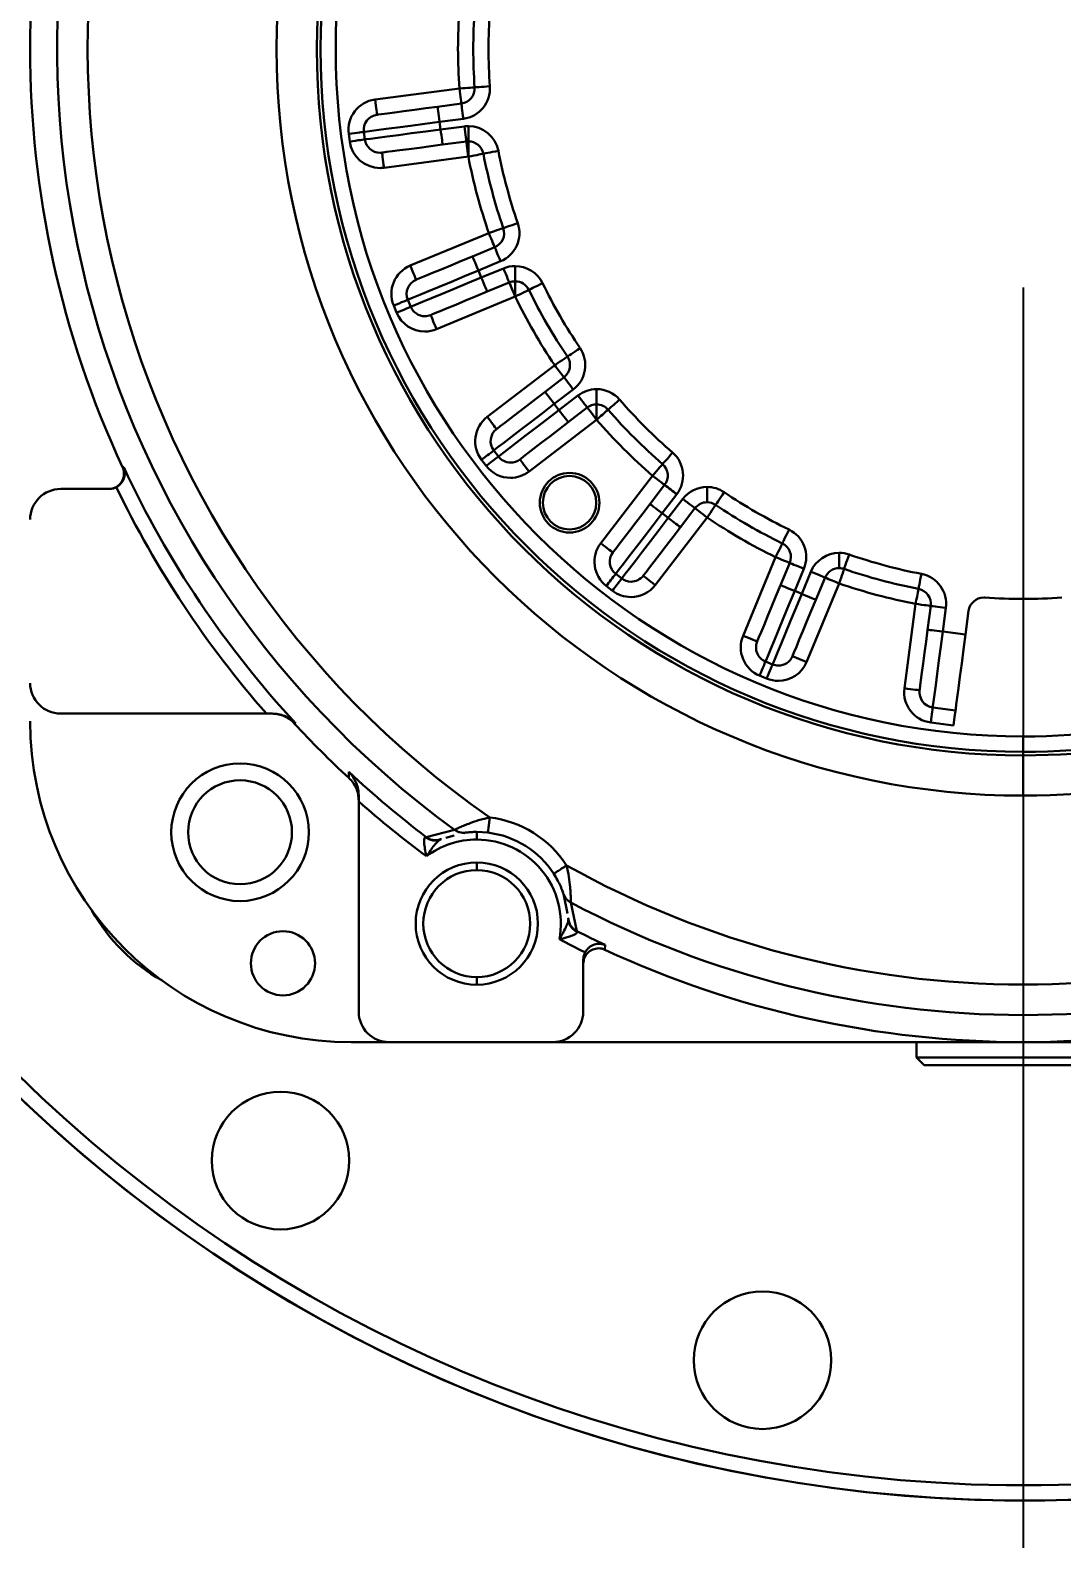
# Model space of a CAD drawing. Header units: millimetres. Extents: x -2601 to 21461, y 11492 to 21077.
# Drawn here: x -145.3 to -77.8, y 15309.2 to 15407.9 of the extents above; entities that cross this region are included whole.
import ezdxf

# ---------------------------------------------------------------- set-up
doc = ezdxf.new("R2010")
doc.units = ezdxf.units.MM
doc.header["$PDSIZE"] = -1
doc.styles.get("Standard").update_dxf_attribs({"font": ''})
doc.styles.get('Standard').set_extended_font_data('HYSWLongFangSong')
doc.dimstyles.new('ISO-25', dxfattribs={"dimscale": 25, "dimtxt": 3.5, "dimasz": 1.6, "dimexe": 1.25, "dimexo": 0.625, "dimtad": 1, "dimdec": 0, "dimzin": 9, "dimdsep": 46, "dimtxsty": 'Standard', "dimcen": 2.5, "dimadec": 0, "dimazin": 2, "dimtfac": 1, "dimtdec": 0, "dimtofl": 0, "dimtmove": 0, "dimatfit": 3, "dimfxl": 1, "dimarcsym": 0})

# ---------------------------------------------------------------- blocks, each defined once
blk = doc.blocks.new('*D48')
at = {"color": 0, "lineweight": -2}
for p, q in [((-64.671, 16186.701), (639.107, 16186.701)), ((607.857, 16146.701), (607.857, 15446.701)), ((-64.671, 15406.701), (639.107, 15406.701))]:
    blk.add_line(p, q, dxfattribs=at)
at = {"color": 0}
for points in [[(601.19, 16146.701), (614.524, 16146.701), (607.857, 16186.701)], [(601.19, 15446.701), (614.524, 15446.701), (607.857, 15406.701)]]:
    blk.add_solid(points, dxfattribs=at)
at = {"layer": 'Defpoints', "color": 0}
for p in [(-80.296, 16186.701), (-80.296, 15406.701), (607.857, 15406.701)]:
    blk.add_point(p, dxfattribs=at)
at = {"color": 0, "insert": (548.482, 15796.701), "char_height": 87.5, "attachment_point": 5, "rotation": 90}
blk.add_mtext('780', dxfattribs=at)
blk = doc.blocks.new('*D49')
at = {"color": 0, "lineweight": -2}
for p, q in [((-64.671, 15406.701), (644.564, 15406.701)), ((613.314, 15366.701), (613.314, 14849.701)), ((151.829, 14809.701), (644.564, 14809.701))]:
    blk.add_line(p, q, dxfattribs=at)
at = {"color": 0}
for points in [[(606.648, 15366.701), (619.981, 15366.701), (613.314, 15406.701)], [(606.648, 14849.701), (619.981, 14849.701), (613.314, 14809.701)]]:
    blk.add_solid(points, dxfattribs=at)
at = {"layer": 'Defpoints', "color": 0}
for p in [(-80.296, 15406.701), (136.204, 14809.701), (613.314, 14809.701)]:
    blk.add_point(p, dxfattribs=at)
at = {"color": 0, "insert": (553.939, 15108.201), "char_height": 87.5, "attachment_point": 5, "rotation": 90}
blk.add_mtext('597', dxfattribs=at)
blk = doc.blocks.new('*D50')
at = {"color": 0, "lineweight": -2}
for p, q in [((-80.296, 15391.076), (-80.296, 14221.511)), ((-561.981, 15297.979), (-561.981, 14221.511)), ((-521.981, 14252.761), (-120.296, 14252.761))]:
    blk.add_line(p, q, dxfattribs=at)
at = {"color": 0}
for points in [[(-521.981, 14259.427), (-521.981, 14246.094), (-561.981, 14252.761)], [(-120.296, 14259.427), (-120.296, 14246.094), (-80.296, 14252.761)]]:
    blk.add_solid(points, dxfattribs=at)
at = {"layer": 'Defpoints', "color": 0}
for p in [(-80.296, 15406.701), (-561.981, 15313.604), (-80.296, 14252.761)]:
    blk.add_point(p, dxfattribs=at)
at = {"color": 0, "insert": (-307.939, 14312.136), "char_height": 87.5, "attachment_point": 5}
blk.add_mtext('482', dxfattribs=at)
blk = doc.blocks.new('*D51')
at = {"color": 0, "lineweight": -2}
for p, q in [((-80.296, 15391.076), (-80.296, 14051.393)), ((-734.742, 14339.164), (-734.742, 14051.393)), ((-694.742, 14082.643), (-120.296, 14082.643))]:
    blk.add_line(p, q, dxfattribs=at)
at = {"color": 0}
for points in [[(-694.742, 14089.309), (-694.742, 14075.976), (-734.742, 14082.643)], [(-120.296, 14089.309), (-120.296, 14075.976), (-80.296, 14082.643)]]:
    blk.add_solid(points, dxfattribs=at)
at = {"layer": 'Defpoints', "color": 0}
for p in [(-80.296, 15406.701), (-734.742, 14354.789), (-80.296, 14082.643)]:
    blk.add_point(p, dxfattribs=at)
at = {"color": 0, "insert": (-407.519, 14142.018), "char_height": 87.5, "attachment_point": 5}
blk.add_mtext('654', dxfattribs=at)
blk = doc.blocks.new('*D52')
at = {"color": 0, "lineweight": -2}
for p, q in [((-80.296, 15391.076), (-80.296, 13934.638)), ((-1786.46, 15281.076), (-1786.46, 13934.638)), ((-120.296, 13965.888), (-1746.46, 13965.888))]:
    blk.add_line(p, q, dxfattribs=at)
at = {"color": 0}
for points in [[(-1746.46, 13972.555), (-1746.46, 13959.222), (-1786.46, 13965.888)], [(-120.296, 13972.555), (-120.296, 13959.222), (-80.296, 13965.888)]]:
    blk.add_solid(points, dxfattribs=at)
at = {"layer": 'Defpoints', "color": 0}
for p in [(-80.296, 15406.701), (-1786.46, 15296.701), (-1786.46, 13965.888)]:
    blk.add_point(p, dxfattribs=at)
at = {"color": 0, "insert": (-917.467, 14025.263), "char_height": 87.5, "attachment_point": 5}
blk.add_mtext('1706', dxfattribs=at)
blk = doc.blocks.new('*D44')
at = {"color": 0, "lineweight": -2}
for p, q in [((-80.296, 15391.076), (-80.296, 14373.327)), ((-478.617, 15044.136), (-478.617, 14373.327)), ((-438.617, 14404.577), (-120.296, 14404.577))]:
    blk.add_line(p, q, dxfattribs=at)
at = {"color": 0}
for points in [[(-438.617, 14411.244), (-438.617, 14397.911), (-478.617, 14404.577)], [(-120.296, 14411.244), (-120.296, 14397.911), (-80.296, 14404.577)]]:
    blk.add_solid(points, dxfattribs=at)
at = {"layer": 'Defpoints', "color": 0}
for p in [(-80.296, 15406.701), (-478.617, 15059.761), (-80.296, 14404.577)]:
    blk.add_point(p, dxfattribs=at)
at = {"color": 0, "insert": (-279.456, 14463.952), "char_height": 87.5, "attachment_point": 5}
blk.add_mtext('398', dxfattribs=at)

msp = doc.modelspace()

# ---------------------------------------------------------------- linework, layer by layer
at = {"color": 161, "lineweight": 30, "true_color": 0x67adff}
for p, q in [((-122.726, 15403.384), (-117.205, 15404.111)), ((-117.074, 15403.119), (-118.629, 15402.915)), ((-116.944, 15402.128), (-118.499, 15401.923)), ((-118.499, 15401.923), (-118.434, 15401.428)), ((-124.382, 15400.644), (-124.448, 15401.14)), ((-123.456, 15401.271), (-123.391, 15400.775)), ((-118.434, 15401.428), (-116.879, 15401.632)), ((-116.617, 15401.649), (-116.617, 15400.649)), ((-118.303, 15400.436), (-116.748, 15400.641)), ((-116.617, 15399.649), (-122.138, 15398.923)), ((-120.422, 15392.515), (-115.277, 15394.646)), ((-114.894, 15393.722), (-116.343, 15393.122)), ((-114.512, 15392.799), (-115.961, 15392.198)), ((-115.961, 15392.198), (-115.769, 15391.736)), ((-115.769, 15391.736), (-114.32, 15392.337)), ((-113.555, 15392.489), (-113.555, 15391.489)), ((-115.387, 15390.813), (-113.938, 15391.413)), ((-120.58, 15390.285), (-120.389, 15389.823)), ((-113.555, 15390.489), (-118.699, 15388.358)), ((-121.312, 15389.44), (-121.504, 15389.902)), ((-115.383, 15382.613), (-110.965, 15386.003)), ((-110.357, 15385.21), (-111.601, 15384.255)), ((-109.748, 15384.417), (-110.992, 15383.462)), ((-108.226, 15384.433), (-108.226, 15383.433)), ((-110.992, 15383.462), (-110.688, 15383.065)), ((-110.688, 15383.065), (-109.443, 15384.02)), ((-110.079, 15382.272), (-108.835, 15383.226)), ((-108.226, 15382.433), (-112.644, 15379.043)), ((-114.959, 15380.418), (-114.654, 15380.021)), ((-115.448, 15379.412), (-115.752, 15379.809)), ((-107.953, 15374.353), (-104.563, 15378.771)), ((-103.77, 15378.162), (-104.725, 15376.918)), ((-140.134, 15377.901), (-143.296, 15377.901)), ((-102.977, 15377.553), (-103.931, 15376.309)), ((-103.534, 15376.004), (-102.58, 15377.249)), ((-100.993, 15378.031), (-100.993, 15377.031)), ((-103.931, 15376.309), (-103.534, 15376.004)), ((-102.742, 15375.396), (-101.786, 15376.64)), ((-100.993, 15376.031), (-104.383, 15371.613)), ((-98.638, 15368.297), (-96.507, 15373.441)), ((-92.35, 15373.719), (-92.35, 15372.719)), ((-106.975, 15372.342), (-106.579, 15372.038)), ((-95.584, 15373.059), (-96.184, 15371.61)), ((-94.66, 15372.676), (-95.26, 15371.227)), ((-94.798, 15371.036), (-94.198, 15372.485)), ((-107.187, 15371.244), (-107.584, 15371.549)), ((-92.35, 15371.719), (-94.481, 15366.575)), ((-93.874, 15370.653), (-93.274, 15372.102)), ((-95.26, 15371.227), (-94.798, 15371.036)), ((-88.074, 15364.858), (-87.347, 15370.379)), ((-86.355, 15370.248), (-86.56, 15368.693)), ((-85.364, 15370.118), (-85.569, 15368.563)), ((-84.081, 15368.367), (-83.877, 15369.922)), ((-85.569, 15368.563), (-84.081, 15368.367)), ((-97.173, 15366.608), (-96.711, 15366.416)), ((-97.094, 15365.492), (-97.556, 15365.684)), ((-86.221, 15363.605), (-84.734, 15363.41)), ((-143.296, 15363.201), (-129.836, 15363.201)), ((-84.865, 15362.418), (-86.352, 15362.614)), ((-80.296, 15360.701), (-80.296, 15361.701)), ((-80.296, 15360.464), (-80.296, 15360.701)), ((-80.296, 15360.464), (-80.296, 15357.83)), ((-124.439, 15358.989), (-124.433, 15359.381)), ((-123.796, 15357.454), (-123.796, 15343.701)), ((-119.368, 15355.12), (-117.526, 15355.596)), ((-115.341, 15355.414), (-116.065, 15355.457)), ((-116.065, 15354.957), (-116.065, 15355.457)), ((-118.511, 15354.922), (-118.678, 15354.903)), ((-117.542, 15355.216), (-118.085, 15355.072)), ((-116.813, 15355.411), (-116.911, 15355.384)), ((-116.065, 15353.457), (-116.065, 15352.957)), ((-110.136, 15350.116), (-110.387, 15351.395)), ((-109.908, 15350.835), (-109.528, 15348.971)), ((-107.673, 15348.068), (-107.675, 15347.748)), ((-109.096, 15343.701), (-109.096, 15347.106)), ((-116.065, 15345.457), (-116.065, 15345.957)), ((-124.296, 15341.701), (-121.795, 15341.701)), ((-121.795, 15341.701), (-111.096, 15341.701)), ((-111.096, 15341.701), (-49.495, 15341.701)), ((-87.296, 15341.701), (-87.296, 15340.701)), ((-87.296, 15340.701), (-86.796, 15340.201)), ((-87.296, 15340.701), (-81.62, 15340.701)), ((-81.62, 15340.701), (-73.296, 15340.701)), ((-81.525, 15340.201), (-86.796, 15340.201)), ((-73.796, 15340.201), (-81.525, 15340.201))]:
    msp.add_line(p, q, dxfattribs=at)
at = {"color": 161, "lineweight": 30, "true_color": 0x67adff, "flags": 128}
for points in [[(-117.205, 15404.111), (-117.01, 15404.125), (-116.823, 15404.138), (-116.651, 15404.15), (-116.5, 15404.16), (-116.376, 15404.169), (-116.283, 15404.176), (-116.226, 15404.18), (-116.207, 15404.181)], [(-117.205, 15404.111), (-117.18, 15403.917), (-117.155, 15403.731), (-117.132, 15403.56), (-117.112, 15403.41), (-117.096, 15403.287), (-117.084, 15403.195), (-117.077, 15403.138), (-117.074, 15403.119)], [(-115.21, 15404.251), (-115.404, 15404.237), (-115.592, 15404.224), (-115.764, 15404.212), (-115.915, 15404.201), (-116.039, 15404.193), (-116.132, 15404.186), (-116.188, 15404.182), (-116.207, 15404.181)], [(-122.595, 15402.393), (-122.598, 15402.412), (-122.605, 15402.468), (-122.617, 15402.56), (-122.633, 15402.683), (-122.653, 15402.833), (-122.676, 15403.005), (-122.7, 15403.191), (-122.726, 15403.384)], [(-122.595, 15402.393), (-122.519, 15402.403), (-122.293, 15402.432), (-121.927, 15402.481), (-121.434, 15402.546), (-120.833, 15402.625), (-120.147, 15402.715), (-119.403, 15402.813), (-118.629, 15402.915)], [(-118.499, 15401.923), (-118.524, 15402.117), (-118.549, 15402.303), (-118.572, 15402.474), (-118.591, 15402.624), (-118.607, 15402.748), (-118.62, 15402.839), (-118.627, 15402.896), (-118.629, 15402.915)], [(-117.074, 15403.119), (-117.072, 15403.1), (-117.064, 15403.044), (-117.052, 15402.952), (-117.036, 15402.829), (-117.017, 15402.679), (-116.994, 15402.507), (-116.969, 15402.321), (-116.944, 15402.128)], [(-123.456, 15401.271), (-123.361, 15401.283), (-123.079, 15401.32), (-122.621, 15401.381), (-122.004, 15401.462), (-121.253, 15401.561), (-120.396, 15401.674), (-119.466, 15401.796), (-118.499, 15401.923)], [(-124.448, 15401.14), (-124.254, 15401.166), (-124.068, 15401.19), (-123.897, 15401.213), (-123.747, 15401.232), (-123.623, 15401.249), (-123.532, 15401.261), (-123.475, 15401.268), (-123.456, 15401.271)], [(-118.434, 15401.428), (-119.401, 15401.3), (-120.331, 15401.178), (-121.188, 15401.065), (-121.939, 15400.966), (-122.556, 15400.885), (-123.014, 15400.825), (-123.296, 15400.787), (-123.391, 15400.775)], [(-118.303, 15400.436), (-118.305, 15400.455), (-118.313, 15400.512), (-118.325, 15400.603), (-118.341, 15400.727), (-118.361, 15400.877), (-118.384, 15401.048), (-118.408, 15401.234), (-118.434, 15401.428)], [(-116.879, 15401.632), (-116.853, 15401.439), (-116.829, 15401.253), (-116.806, 15401.081), (-116.786, 15400.931), (-116.77, 15400.808), (-116.758, 15400.716), (-116.751, 15400.66), (-116.748, 15400.641)], [(-123.391, 15400.775), (-123.41, 15400.772), (-123.466, 15400.765), (-123.558, 15400.753), (-123.681, 15400.737), (-123.832, 15400.717), (-124.003, 15400.694), (-124.189, 15400.67), (-124.382, 15400.644)], [(-118.303, 15400.436), (-119.077, 15400.334), (-119.821, 15400.236), (-120.507, 15400.146), (-121.107, 15400.067), (-121.6, 15400.002), (-121.967, 15399.954), (-122.193, 15399.924), (-122.269, 15399.914)], [(-122.138, 15398.923), (-122.164, 15399.116), (-122.188, 15399.302), (-122.211, 15399.473), (-122.231, 15399.624), (-122.247, 15399.747), (-122.259, 15399.839), (-122.267, 15399.895), (-122.269, 15399.914)], [(-116.748, 15400.641), (-116.746, 15400.622), (-116.738, 15400.565), (-116.726, 15400.474), (-116.71, 15400.35), (-116.69, 15400.2), (-116.668, 15400.029), (-116.643, 15399.843), (-116.617, 15399.649)], [(-114.654, 15400.031), (-114.846, 15399.993), (-115.03, 15399.958), (-115.199, 15399.925), (-115.348, 15399.896), (-115.47, 15399.872), (-115.561, 15399.855), (-115.617, 15399.844), (-115.636, 15399.84)], [(-116.617, 15399.649), (-116.426, 15399.687), (-116.242, 15399.722), (-116.072, 15399.755), (-115.923, 15399.784), (-115.801, 15399.808), (-115.711, 15399.825), (-115.655, 15399.836), (-115.636, 15399.84)], [(-115.277, 15394.646), (-115.093, 15394.71), (-114.915, 15394.771), (-114.752, 15394.827), (-114.609, 15394.877), (-114.491, 15394.917), (-114.404, 15394.947), (-114.35, 15394.966), (-114.332, 15394.972)], [(-113.386, 15395.298), (-113.57, 15395.234), (-113.748, 15395.173), (-113.911, 15395.117), (-114.054, 15395.068), (-114.172, 15395.027), (-114.26, 15394.997), (-114.313, 15394.978), (-114.332, 15394.972)], [(-115.277, 15394.646), (-115.202, 15394.466), (-115.131, 15394.293), (-115.064, 15394.133), (-115.006, 15393.993), (-114.959, 15393.878), (-114.923, 15393.793), (-114.902, 15393.74), (-114.894, 15393.722)], [(-120.039, 15391.592), (-119.968, 15391.621), (-119.757, 15391.708), (-119.416, 15391.849), (-118.956, 15392.04), (-118.397, 15392.272), (-117.758, 15392.536), (-117.064, 15392.824), (-116.343, 15393.122)], [(-115.961, 15392.198), (-116.035, 15392.379), (-116.107, 15392.552), (-116.174, 15392.712), (-116.231, 15392.852), (-116.279, 15392.967), (-116.314, 15393.052), (-116.336, 15393.104), (-116.343, 15393.122)], [(-114.894, 15393.722), (-114.887, 15393.705), (-114.865, 15393.652), (-114.83, 15393.567), (-114.782, 15393.452), (-114.724, 15393.312), (-114.658, 15393.152), (-114.586, 15392.979), (-114.512, 15392.799)], [(-120.58, 15390.285), (-120.491, 15390.322), (-120.229, 15390.431), (-119.802, 15390.607), (-119.227, 15390.845), (-118.527, 15391.135), (-117.729, 15391.466), (-116.862, 15391.825), (-115.961, 15392.198)], [(-120.039, 15391.592), (-120.046, 15391.609), (-120.068, 15391.662), (-120.104, 15391.747), (-120.151, 15391.862), (-120.209, 15392.002), (-120.275, 15392.162), (-120.347, 15392.335), (-120.422, 15392.515)], [(-114.32, 15392.337), (-114.246, 15392.156), (-114.174, 15391.983), (-114.108, 15391.823), (-114.05, 15391.683), (-114.002, 15391.568), (-113.967, 15391.483), (-113.945, 15391.431), (-113.938, 15391.413)], [(-115.769, 15391.736), (-116.67, 15391.363), (-117.537, 15391.004), (-118.336, 15390.673), (-119.036, 15390.383), (-119.61, 15390.145), (-120.037, 15389.969), (-120.3, 15389.86), (-120.389, 15389.823)], [(-115.387, 15390.813), (-115.394, 15390.83), (-115.416, 15390.883), (-115.451, 15390.968), (-115.499, 15391.083), (-115.557, 15391.223), (-115.623, 15391.383), (-115.695, 15391.556), (-115.769, 15391.736)], [(-111.757, 15391.365), (-111.933, 15391.28), (-112.101, 15391.198), (-112.256, 15391.122), (-112.393, 15391.055), (-112.505, 15391.001), (-112.588, 15390.96), (-112.639, 15390.935), (-112.656, 15390.927)], [(-121.504, 15389.902), (-121.324, 15389.977), (-121.15, 15390.049), (-120.991, 15390.115), (-120.851, 15390.173), (-120.736, 15390.22), (-120.651, 15390.256), (-120.598, 15390.278), (-120.58, 15390.285)], [(-115.387, 15390.813), (-116.108, 15390.514), (-116.801, 15390.227), (-117.44, 15389.962), (-118, 15389.73), (-118.46, 15389.54), (-118.801, 15389.398), (-119.011, 15389.311), (-119.082, 15389.282)], [(-113.555, 15390.489), (-113.38, 15390.574), (-113.211, 15390.657), (-113.056, 15390.732), (-112.919, 15390.799), (-112.808, 15390.853), (-112.725, 15390.894), (-112.673, 15390.919), (-112.656, 15390.927)], [(-120.389, 15389.823), (-120.406, 15389.816), (-120.459, 15389.794), (-120.544, 15389.758), (-120.659, 15389.711), (-120.799, 15389.653), (-120.959, 15389.587), (-121.132, 15389.515), (-121.312, 15389.44)], [(-118.699, 15388.358), (-118.774, 15388.538), (-118.846, 15388.711), (-118.912, 15388.871), (-118.97, 15389.011), (-119.018, 15389.126), (-119.053, 15389.211), (-119.075, 15389.264), (-119.082, 15389.282)], [(-109.307, 15387.122), (-109.469, 15387.013), (-109.625, 15386.908), (-109.768, 15386.811), (-109.894, 15386.726), (-109.997, 15386.657), (-110.073, 15386.605), (-110.12, 15386.573), (-110.136, 15386.563)], [(-110.965, 15386.003), (-110.803, 15386.112), (-110.648, 15386.217), (-110.504, 15386.314), (-110.379, 15386.399), (-110.276, 15386.468), (-110.199, 15386.52), (-110.152, 15386.552), (-110.136, 15386.563)], [(-110.357, 15385.21), (-110.345, 15385.195), (-110.31, 15385.15), (-110.254, 15385.076), (-110.178, 15384.978), (-110.086, 15384.857), (-109.98, 15384.72), (-109.866, 15384.571), (-109.748, 15384.417)], [(-114.774, 15381.82), (-114.713, 15381.867), (-114.533, 15382.005), (-114.239, 15382.23), (-113.845, 15382.533), (-113.364, 15382.902), (-112.815, 15383.323), (-112.22, 15383.78), (-111.601, 15384.255)], [(-110.992, 15383.462), (-111.111, 15383.616), (-111.225, 15383.765), (-111.33, 15383.902), (-111.422, 15384.023), (-111.498, 15384.121), (-111.554, 15384.195), (-111.589, 15384.24), (-111.601, 15384.255)], [(-114.959, 15380.418), (-114.883, 15380.476), (-114.657, 15380.65), (-114.29, 15380.931), (-113.797, 15381.309), (-113.196, 15381.771), (-112.51, 15382.297), (-111.766, 15382.868), (-110.992, 15383.462)], [(-109.443, 15384.02), (-109.324, 15383.865), (-109.21, 15383.716), (-109.105, 15383.579), (-109.013, 15383.459), (-108.937, 15383.36), (-108.881, 15383.287), (-108.846, 15383.242), (-108.835, 15383.226)], [(-108.835, 15383.226), (-108.823, 15383.211), (-108.788, 15383.166), (-108.732, 15383.093), (-108.656, 15382.994), (-108.564, 15382.874), (-108.459, 15382.737), (-108.344, 15382.588), (-108.226, 15382.433)], [(-114.774, 15381.82), (-114.786, 15381.835), (-114.82, 15381.88), (-114.877, 15381.954), (-114.952, 15382.052), (-115.045, 15382.173), (-115.15, 15382.31), (-115.264, 15382.459), (-115.383, 15382.613)], [(-110.688, 15383.065), (-111.461, 15382.471), (-112.206, 15381.9), (-112.891, 15381.374), (-113.492, 15380.913), (-113.986, 15380.534), (-114.353, 15380.253), (-114.578, 15380.08), (-114.654, 15380.021)], [(-110.079, 15382.272), (-110.698, 15381.797), (-111.293, 15381.34), (-111.842, 15380.919), (-112.323, 15380.55), (-112.717, 15380.247), (-113.011, 15380.022), (-113.191, 15379.883), (-113.252, 15379.837)], [(-110.079, 15382.272), (-110.091, 15382.287), (-110.125, 15382.332), (-110.182, 15382.405), (-110.257, 15382.504), (-110.349, 15382.624), (-110.455, 15382.761), (-110.569, 15382.91), (-110.688, 15383.065)], [(-103.251, 15380.28), (-103.38, 15380.133), (-103.503, 15379.991), (-103.616, 15379.861), (-103.715, 15379.747), (-103.797, 15379.653), (-103.857, 15379.583), (-103.895, 15379.54), (-103.907, 15379.526)], [(-114.654, 15380.021), (-114.67, 15380.009), (-114.715, 15379.975), (-114.788, 15379.919), (-114.887, 15379.843), (-115.007, 15379.751), (-115.144, 15379.645), (-115.293, 15379.531), (-115.448, 15379.412)], [(-112.644, 15379.043), (-112.762, 15379.198), (-112.876, 15379.347), (-112.982, 15379.484), (-113.074, 15379.604), (-113.149, 15379.703), (-113.206, 15379.776), (-113.241, 15379.821), (-113.252, 15379.837)], [(-103.907, 15379.526), (-103.92, 15379.511), (-103.957, 15379.468), (-104.018, 15379.398), (-104.1, 15379.304), (-104.199, 15379.19), (-104.312, 15379.06), (-104.435, 15378.918), (-104.563, 15378.771)], [(-104.563, 15378.771), (-104.409, 15378.652), (-104.26, 15378.538), (-104.122, 15378.432), (-104.002, 15378.34), (-103.904, 15378.264), (-103.83, 15378.208), (-103.785, 15378.174), (-103.77, 15378.162)], [(-102.58, 15377.249), (-102.425, 15377.13), (-102.276, 15377.016), (-102.139, 15376.911), (-102.019, 15376.818), (-101.92, 15376.743), (-101.847, 15376.686), (-101.802, 15376.652), (-101.786, 15376.64)], [(-99.874, 15377.689), (-99.983, 15377.527), (-100.088, 15377.372), (-100.185, 15377.229), (-100.27, 15377.103), (-100.339, 15377), (-100.391, 15376.923), (-100.423, 15376.876), (-100.434, 15376.86)], [(-107.16, 15373.744), (-107.113, 15373.805), (-106.974, 15373.986), (-106.749, 15374.279), (-106.447, 15374.674), (-106.077, 15375.154), (-105.656, 15375.703), (-105.2, 15376.298), (-104.725, 15376.918)], [(-106.975, 15372.342), (-106.917, 15372.418), (-106.744, 15372.644), (-106.462, 15373.011), (-106.084, 15373.504), (-105.623, 15374.105), (-105.096, 15374.791), (-104.525, 15375.535), (-103.931, 15376.309)], [(-103.931, 15376.309), (-104.086, 15376.428), (-104.235, 15376.542), (-104.372, 15376.647), (-104.492, 15376.739), (-104.591, 15376.815), (-104.664, 15376.871), (-104.709, 15376.906), (-104.725, 15376.918)], [(-101.786, 15376.64), (-101.771, 15376.628), (-101.726, 15376.594), (-101.653, 15376.537), (-101.554, 15376.462), (-101.434, 15376.369), (-101.297, 15376.264), (-101.148, 15376.15), (-100.993, 15376.031)], [(-100.993, 15376.031), (-100.884, 15376.193), (-100.779, 15376.348), (-100.683, 15376.492), (-100.598, 15376.617), (-100.528, 15376.72), (-100.476, 15376.797), (-100.445, 15376.844), (-100.434, 15376.86)], [(-103.534, 15376.004), (-104.129, 15375.231), (-104.699, 15374.486), (-105.226, 15373.801), (-105.687, 15373.199), (-106.066, 15372.706), (-106.347, 15372.34), (-106.52, 15372.114), (-106.579, 15372.038)], [(-102.742, 15375.396), (-103.216, 15374.777), (-103.673, 15374.181), (-104.094, 15373.633), (-104.463, 15373.152), (-104.766, 15372.757), (-104.991, 15372.464), (-105.13, 15372.283), (-105.176, 15372.222)], [(-95.631, 15375.239), (-95.717, 15375.064), (-95.799, 15374.895), (-95.875, 15374.74), (-95.941, 15374.604), (-95.996, 15374.492), (-96.036, 15374.409), (-96.061, 15374.358), (-96.069, 15374.34)], [(-107.16, 15373.744), (-107.175, 15373.756), (-107.22, 15373.79), (-107.293, 15373.847), (-107.392, 15373.922), (-107.512, 15374.015), (-107.65, 15374.12), (-107.798, 15374.234), (-107.953, 15374.353)], [(-96.069, 15374.34), (-96.078, 15374.323), (-96.103, 15374.272), (-96.143, 15374.189), (-96.198, 15374.077), (-96.264, 15373.941), (-96.34, 15373.785), (-96.422, 15373.617), (-96.507, 15373.441)], [(-96.507, 15373.441), (-96.327, 15373.367), (-96.154, 15373.295), (-95.994, 15373.229), (-95.854, 15373.171), (-95.739, 15373.123), (-95.654, 15373.088), (-95.601, 15373.066), (-95.584, 15373.059)], [(-91.698, 15373.61), (-91.762, 15373.426), (-91.823, 15373.248), (-91.88, 15373.085), (-91.929, 15372.942), (-91.969, 15372.824), (-91.999, 15372.737), (-92.018, 15372.683), (-92.024, 15372.665)], [(-95.584, 15373.059), (-95.566, 15373.051), (-95.513, 15373.03), (-95.428, 15372.994), (-95.313, 15372.947), (-95.173, 15372.889), (-95.013, 15372.823), (-94.84, 15372.751), (-94.66, 15372.676)], [(-94.198, 15372.485), (-94.017, 15372.41), (-93.844, 15372.338), (-93.684, 15372.272), (-93.544, 15372.214), (-93.43, 15372.167), (-93.344, 15372.131), (-93.292, 15372.109), (-93.274, 15372.102)], [(-92.35, 15371.719), (-92.286, 15371.904), (-92.225, 15372.081), (-92.169, 15372.245), (-92.119, 15372.388), (-92.079, 15372.505), (-92.049, 15372.593), (-92.03, 15372.647), (-92.024, 15372.665)], [(-86.966, 15372.342), (-87.003, 15372.151), (-87.039, 15371.966), (-87.072, 15371.797), (-87.101, 15371.648), (-87.124, 15371.526), (-87.142, 15371.435), (-87.153, 15371.379), (-87.157, 15371.36)], [(-104.383, 15371.613), (-104.538, 15371.732), (-104.687, 15371.846), (-104.824, 15371.952), (-104.944, 15372.044), (-105.043, 15372.12), (-105.116, 15372.176), (-105.161, 15372.211), (-105.176, 15372.222)], [(-97.715, 15367.914), (-97.685, 15367.985), (-97.598, 15368.195), (-97.457, 15368.537), (-97.266, 15368.997), (-97.034, 15369.557), (-96.77, 15370.195), (-96.483, 15370.889), (-96.184, 15371.61)], [(-95.26, 15371.227), (-95.44, 15371.302), (-95.613, 15371.373), (-95.773, 15371.44), (-95.913, 15371.498), (-96.028, 15371.545), (-96.113, 15371.581), (-96.166, 15371.602), (-96.184, 15371.61)], [(-97.173, 15366.608), (-97.137, 15366.696), (-97.028, 15366.959), (-96.851, 15367.386), (-96.613, 15367.961), (-96.323, 15368.661), (-95.992, 15369.459), (-95.633, 15370.326), (-95.26, 15371.227)], [(-94.798, 15371.036), (-95.171, 15370.134), (-95.53, 15369.268), (-95.861, 15368.469), (-96.151, 15367.769), (-96.389, 15367.195), (-96.566, 15366.768), (-96.675, 15366.505), (-96.711, 15366.416)], [(-93.874, 15370.653), (-94.173, 15369.932), (-94.46, 15369.239), (-94.724, 15368.6), (-94.957, 15368.04), (-95.147, 15367.58), (-95.289, 15367.239), (-95.375, 15367.028), (-95.405, 15366.957)], [(-93.874, 15370.653), (-93.892, 15370.66), (-93.944, 15370.682), (-94.03, 15370.717), (-94.145, 15370.765), (-94.285, 15370.823), (-94.445, 15370.889), (-94.618, 15370.961), (-94.798, 15371.036)], [(-87.347, 15370.379), (-87.154, 15370.353), (-86.968, 15370.329), (-86.796, 15370.306), (-86.646, 15370.286), (-86.522, 15370.27), (-86.431, 15370.258), (-86.375, 15370.251), (-86.355, 15370.248)], [(-86.355, 15370.248), (-86.336, 15370.246), (-86.28, 15370.238), (-86.189, 15370.226), (-86.065, 15370.21), (-85.915, 15370.19), (-85.744, 15370.168), (-85.557, 15370.143), (-85.364, 15370.118)], [(-97.715, 15367.914), (-97.732, 15367.921), (-97.785, 15367.943), (-97.87, 15367.979), (-97.985, 15368.026), (-98.125, 15368.084), (-98.285, 15368.15), (-98.458, 15368.222), (-98.638, 15368.297)], [(-87.082, 15364.727), (-87.072, 15364.804), (-87.043, 15365.029), (-86.994, 15365.396), (-86.93, 15365.889), (-86.85, 15366.49), (-86.76, 15367.176), (-86.662, 15367.92), (-86.56, 15368.693)], [(-85.569, 15368.563), (-85.762, 15368.588), (-85.948, 15368.613), (-86.119, 15368.635), (-86.27, 15368.655), (-86.393, 15368.671), (-86.485, 15368.683), (-86.541, 15368.691), (-86.56, 15368.693)], [(-86.221, 15363.605), (-86.209, 15363.701), (-86.172, 15363.983), (-86.111, 15364.441), (-86.03, 15365.057), (-85.932, 15365.809), (-85.819, 15366.666), (-85.696, 15367.596), (-85.569, 15368.563)], [(-84.081, 15368.367), (-84.209, 15367.4), (-84.331, 15366.47), (-84.444, 15365.613), (-84.543, 15364.862), (-84.624, 15364.245), (-84.685, 15363.787), (-84.722, 15363.505), (-84.734, 15363.41)], [(-97.556, 15365.684), (-97.482, 15365.864), (-97.41, 15366.037), (-97.343, 15366.197), (-97.286, 15366.337), (-97.238, 15366.452), (-97.203, 15366.537), (-97.181, 15366.59), (-97.173, 15366.608)], [(-96.711, 15366.416), (-96.719, 15366.398), (-96.741, 15366.346), (-96.776, 15366.261), (-96.823, 15366.146), (-96.882, 15366.006), (-96.947, 15365.846), (-97.019, 15365.673), (-97.094, 15365.492)], [(-94.481, 15366.575), (-94.661, 15366.649), (-94.835, 15366.721), (-94.994, 15366.787), (-95.134, 15366.845), (-95.249, 15366.893), (-95.334, 15366.928), (-95.387, 15366.95), (-95.405, 15366.957)], [(-87.082, 15364.727), (-87.101, 15364.73), (-87.158, 15364.737), (-87.25, 15364.749), (-87.373, 15364.766), (-87.523, 15364.785), (-87.694, 15364.808), (-87.88, 15364.832), (-88.074, 15364.858)], [(-86.352, 15362.614), (-86.326, 15362.807), (-86.302, 15362.993), (-86.279, 15363.165), (-86.26, 15363.315), (-86.243, 15363.438), (-86.232, 15363.53), (-86.224, 15363.586), (-86.221, 15363.605)], [(-84.734, 15363.41), (-84.737, 15363.391), (-84.744, 15363.334), (-84.756, 15363.243), (-84.772, 15363.119), (-84.792, 15362.969), (-84.815, 15362.798), (-84.839, 15362.612), (-84.865, 15362.418)]]:
    msp.add_lwpolyline(points, dxfattribs=at)
at = {"color": 161, "lineweight": 30, "true_color": 0x67adff}
for centre, radius in [((-131.561, 15355.435), 3.4), ((-128.908, 15333.947), 4.5), ((-97.366, 15320.882), 4.5)]:
    msp.add_circle(centre, radius, dxfattribs=at)
for centre, radius, start, end in [((-80.296, 15406.701), 95, 98.32066, 350.60976), ((-80.296, 15406.701), 94, 90, 350.50895), ((-80.296, 15406.701), 48.871, 90, 270), ((-80.296, 15406.701), 46.237, 90, 270), ((-80.296, 15406.701), 46, 90, 270), ((-80.296, 15406.701), 45, 90, 270), ((-80.296, 15406.701), 61.231, 150.77611, 235.22389), ((-80.296, 15406.701), 63.228, 152.07362, 233.92638), ((-80.296, 15406.701), 65, 155.08859, 204.91114), ((-80.296, 15406.701), 37, 175.98635, 184.01365), ((-80.296, 15406.701), 36, 175.98635, 184.01365), ((-80.296, 15406.701), 35, 175.98635, 184.01365), ((-80.296, 15406.701), 95, 180, 350.60976), ((-117.205, 15404.111), 1, 277.5, 4.01365), ((-117.205, 15404.111), 2, 277.5, 4.01365), ((-122.465, 15401.401), 2, 97.5, 187.5), ((-122.465, 15401.401), 1, 97.5, 187.5), ((-116.618, 15399.649), 2, 90, 97.5), ((-116.618, 15399.649), 2, 10.98635, 90), ((-122.399, 15400.905), 2, 187.5, 270), ((-122.399, 15400.905), 1, 187.5, 270), ((-122.399, 15400.905), 1, 270, 277.5), ((-116.618, 15399.649), 1, 90, 97.5), ((-116.618, 15399.649), 1, 10.98635, 90), ((-80.296, 15406.701), 35, 190.98635, 199.01365), ((-122.399, 15400.905), 2, 270, 277.5), ((-80.296, 15406.701), 37, 190.98635, 199.01365), ((-80.296, 15406.701), 36, 190.98635, 199.01365), ((-115.277, 15394.646), 1, 292.5, 19.01365), ((-115.277, 15394.646), 2, 292.5, 19.01365), ((-119.656, 15390.668), 2, 112.5, 202.5), ((-113.555, 15390.489), 2, 90, 112.5), ((-113.555, 15390.489), 2, 25.98635, 90), ((-119.656, 15390.668), 1, 112.5, 202.5), ((-113.555, 15390.489), 1, 90, 112.5), ((119.961, 15487.811), 252.985, 202.39839, 202.62489), ((-113.555, 15390.489), 1, 25.98635, 90), ((-80.296, 15406.701), 35, 205.98635, 214.01365), ((-80.296, 15406.701), 37, 205.98635, 214.01365), ((-80.296, 15406.701), 36, 205.98635, 214.01365), ((-119.465, 15390.206), 2, 202.5, 270), ((-119.465, 15390.206), 1, 202.5, 270), ((-119.465, 15390.206), 1, 270, 292.5), ((-119.465, 15390.206), 2, 270, 292.5), ((-110.965, 15386.003), 2, 307.5, 34.01365), ((-110.965, 15386.003), 1, 307.5, 34.01365), ((-93.509, 15398.761), 21.622, 216.16132, 218.81092), ((-80.296, 15406.701), 46.237, 270, 332.98758), ((-80.296, 15406.701), 48.871, 270, 334.55115), ((-80.296, 15406.701), 46, 270, 332.08993), ((-108.226, 15382.433), 2, 90, 127.5), ((-108.226, 15382.433), 2, 40.98635, 90), ((-80.296, 15406.701), 45, 270, 330.73242), ((-108.226, 15382.433), 1, 90, 127.5), ((-108.226, 15382.433), 1, 40.98635, 90), ((107.115, 15136.894), 326.587, 130.9003, 131.07574), ((-80.296, 15406.701), 35, 220.98635, 229.01365), ((-114.165, 15381.027), 2, 127.5, 217.5), ((-222.623, 15514.85), 174.988, 310.82431, 311.15173), ((-80.296, 15406.701), 37, 220.98635, 229.01365), ((-80.296, 15406.701), 36, 220.98635, 229.01365), ((-114.165, 15381.027), 1, 127.5, 217.5), ((-176.926, 15460.367), 101.152, 307.21228, 307.77875), ((-104.563, 15378.771), 2, 322.5, 49.01365), ((-80.296, 15406.701), 64.929, 204.9402, 222.83184), ((-113.861, 15380.63), 2, 217.5, 270), ((-113.861, 15380.63), 1, 217.5, 270), ((-113.861, 15380.63), 1, 270, 307.5), ((-104.563, 15378.771), 1, 322.5, 49.01365), ((-113.861, 15380.63), 2, 270, 307.5), ((-109.994, 15377.002), 1.95, 90, 270), ((-109.994, 15377.002), 1.75, 90, 270), ((-109.994, 15377.002), 1.95, 270, 90), ((-109.994, 15377.002), 1.75, 270, 90), ((-384.519, 15011.402), 461.879, 52.44246, 52.56652), ((-143.296, 15375.901), 2, 90, 180), ((-80.296, 15406.701), 65.928, 205.7869, 221.28544), ((-100.993, 15376.031), 2, 90, 142.5), ((-100.993, 15376.031), 2, 55.98635, 90), ((-80.296, 15406.701), 35, 235.98635, 244.01365), ((-100.993, 15376.031), 1, 90, 142.5), ((-100.993, 15376.031), 1, 55.98635, 90), ((-80.296, 15406.701), 36, 235.98635, 244.01365), ((-276.715, 15149.589), 285.054, 52.38738, 52.58832), ((-80.296, 15406.701), 37, 235.98635, 244.01365), ((-96.507, 15373.441), 2, 337.5, 64.01365), ((-106.366, 15373.135), 2, 142.5, 232.5), ((-96.507, 15373.441), 1, 337.5, 64.01365), ((-106.366, 15373.135), 1, 142.5, 232.5), ((-92.35, 15371.719), 2, 90, 157.5), ((-92.35, 15371.719), 2, 70.98635, 90), ((-80.296, 15406.701), 35, 250.98635, 259.01365), ((-90.127, 15358.791), 21.622, 141.18908, 143.83868), ((-92.35, 15371.719), 1, 90, 157.5), ((-92.35, 15371.719), 1, 70.98635, 90), ((-80.296, 15406.701), 36, 250.98635, 259.01365), ((-87.347, 15370.379), 2, 352.5, 79.01365), ((237.402, 15107.594), 433.881, 142.44787, 142.57989), ((-105.97, 15372.831), 1, 232.5, 270), ((-105.97, 15372.831), 1, 270, 322.5), ((-105.97, 15372.831), 2, 270, 322.5), ((-37.054, 15506.563), 145.74, 247.3096, 247.70281), ((-80.296, 15406.701), 37, 250.98635, 259.01365), ((62.925, 15341.763), 152.972, 168.84375, 169.21827), ((-87.347, 15370.379), 1, 352.5, 79.01365), ((-80.296, 15406.701), 61.231, 270, 325.22389), ((-105.97, 15372.831), 2, 232.5, 270), ((-82.885, 15369.791), 1, 90, 172.5), ((-82.885, 15369.791), 1, 85.98635, 90), ((-80.296, 15406.701), 36, 265.98635, 270), ((-80.296, 15406.701), 36, 270, 274.01365), ((-80.296, 15406.701), 63.228, 270, 323.92638), ((-96.791, 15367.531), 2, 157.5, 247.5), ((-96.791, 15367.531), 1, 157.5, 247.5), ((-96.329, 15367.34), 1, 247.5, 270), ((-96.329, 15367.34), 1, 270, 337.5), ((-96.329, 15367.34), 2, 270, 337.5), ((-96.329, 15367.34), 2, 247.5, 270), ((-143.296, 15365.201), 2, 180, 270), ((-86.091, 15364.597), 2, 172.5, 262.5), ((-86.091, 15364.597), 1, 172.5, 262.5), ((-124.296, 15362.701), 21, 180, 270), ((-80.296, 15406.701), 65, 222.7737, 227.2263), ((-131.561, 15355.435), 4.5, 90, 270), ((-131.561, 15355.435), 4.5, 270, 90), ((-80.296, 15406.701), 64.709, 226.99264, 232.85597), ((-80.296, 15406.701), 65.708, 228.54581, 233.52532), ((-116.065, 15349.457), 7, 32.93408, 83.06592), ((-116.065, 15349.457), 5.5, 90, 126.76133), ((-116.065, 15349.457), 5.5, 349.23904, 90), ((-116.065, 15349.457), 6, 32.93408, 83.06592), ((-116.065, 15349.457), 4, 90, 270), ((-116.065, 15349.457), 3.5, 90, 270), ((-116.065, 15349.457), 4, 270, 90), ((-116.065, 15349.457), 3.5, 270, 90), ((-80.296, 15406.701), 61.231, 240.77611, 270), ((-80.296, 15406.701), 63.228, 242.07362, 270), ((-130.796, 15356.201), 12, 209.40931, 240.59069), ((-128.753, 15346.86), 2.1, 90, 270), ((-128.753, 15346.86), 2.1, 270, 90), ((-80.296, 15406.701), 64.709, 243.14403, 244.97051), ((-80.296, 15406.701), 65.708, 242.47457, 244.12106), ((-80.296, 15406.701), 65, 245.08859, 270), ((-80.296, 15406.701), 65, 270, 294.91141), ((-121.796, 15343.701), 2, 180, 270), ((-111.096, 15343.701), 2, 270, 0)]:
    msp.add_arc(centre, radius, start, end, dxfattribs=at)
for points, knots in [([(-116.617, 15399.649), (-116.617, 15399.746), (-116.617, 15399.927), (-116.617, 15400.162), (-116.618, 15400.343), (-116.617, 15400.505), (-116.619, 15400.626), (-116.618, 15400.642), (-116.617, 15400.649)], [0, 0, 0, 0, 0.183574, 0.3457246, 0.4875507, 0.6153982, 0.8269525, 1, 1, 1, 1]), ([(-113.555, 15390.489), (-113.555, 15390.581), (-113.554, 15390.739), (-113.556, 15390.963), (-113.554, 15391.143), (-113.555, 15391.321), (-113.554, 15391.46), (-113.554, 15391.479), (-113.555, 15391.489)], [0, 0, 0, 0, 0.175031, 0.303052, 0.458937, 0.585286, 0.801763, 1, 1, 1, 1]), ([(-108.226, 15382.433), (-108.226, 15382.458), (-108.228, 15382.524), (-108.227, 15382.657), (-108.224, 15382.83), (-108.226, 15383.008), (-108.225, 15383.21), (-108.226, 15383.393), (-108.226, 15383.42), (-108.226, 15383.433)], [0, 0, 0, 0, 0.047346, 0.12709, 0.255981, 0.391797, 0.514705, 0.766015, 1, 1, 1, 1]), ([(-140.155, 15377.901), (-140.051, 15377.91), (-139.857, 15377.927), (-139.611, 15378.05), (-139.433, 15378.198), (-139.294, 15378.377), (-139.194, 15378.587), (-139.147, 15378.835), (-139.16, 15379.054), (-139.203, 15379.216), (-139.236, 15379.293), (-139.248, 15379.322)], [0, 0, 0, 0, 0.154958, 0.289813, 0.404844, 0.499774, 0.62816, 0.74974, 0.87467, 0.95392, 1, 1, 1, 1]), ([(-139.17, 15379.322), (-139.136, 15379.196), (-139.071, 15378.96), (-139.137, 15378.63), (-139.254, 15378.397), (-139.366, 15378.246), (-139.501, 15378.116), (-139.607, 15378.052), (-139.658, 15378.02)], [0, 0, 0, 0, 0.302612, 0.565845, 0.68719, 0.797767, 0.901191, 1, 1, 1, 1]), ([(-139.17, 15379.322), (-139.185, 15379.322), (-139.211, 15379.322), (-139.237, 15379.322), (-139.248, 15379.322)], [0, 0, 0, 0, 0.560149, 1, 1, 1, 1]), ([(-140.134, 15377.901), (-140.037, 15377.908), (-139.871, 15377.92), (-139.721, 15377.991), (-139.658, 15378.02)], [0, 0, 0, 0, 0.581425, 1, 1, 1, 1]), ([(-129.836, 15363.201), (-129.762, 15363.201), (-129.632, 15363.201), (-129.504, 15363.201), (-129.449, 15363.201)], [0, 0, 0, 0, 0.563235, 1, 1, 1, 1]), ([(-128.008, 15362.559), (-128.108, 15362.654), (-128.306, 15362.845), (-128.659, 15363.038), (-129.05, 15363.173), (-129.325, 15363.191), (-129.476, 15363.201)], [0, 0, 0, 0, 0.250315, 0.500364, 0.725267, 1, 1, 1, 1]), ([(-129.449, 15363.201), (-129.319, 15363.193), (-129.037, 15363.176), (-128.475, 15363.01), (-128.141, 15362.743), (-127.912, 15362.559)], [0, 0, 0, 0, 0.208232, 0.45483, 1, 1, 1, 1]), ([(-127.912, 15362.559), (-127.93, 15362.558), (-127.961, 15362.558), (-127.994, 15362.558), (-128.008, 15362.558)], [0, 0, 0, 0, 0.560141, 1, 1, 1, 1]), ([(-123.796, 15357.52), (-123.804, 15357.657), (-123.82, 15357.932), (-123.952, 15358.326), (-124.151, 15358.69), (-124.342, 15358.889), (-124.438, 15358.988)], [0, 0, 0, 0, 0.249941, 0.499979, 0.749972, 1, 1, 1, 1]), ([(-124.433, 15359.381), (-124.25, 15359.152), (-123.984, 15358.819), (-123.82, 15358.258), (-123.803, 15357.977), (-123.796, 15357.848)], [0, 0, 0, 0, 0.545125, 0.792182, 1, 1, 1, 1]), ([(-123.796, 15357.848), (-123.796, 15357.776), (-123.796, 15357.645), (-123.796, 15357.513), (-123.796, 15357.454)], [0, 0, 0, 0, 0.556101, 1, 1, 1, 1]), ([(-117.526, 15355.596), (-117.504, 15355.606), (-117.459, 15355.628), (-117.238, 15355.73), (-116.946, 15355.857), (-116.534, 15356.023), (-115.955, 15356.23), (-115.47, 15356.347), (-115.22, 15356.406)], [0, 0, 0, 0, 0.149897, 0.301689, 0.430712, 0.563239, 0.775556, 1, 1, 1, 1]), ([(-116.813, 15355.411), (-116.876, 15355.406), (-117.001, 15355.398), (-117.189, 15355.43), (-117.368, 15355.493), (-117.474, 15355.562), (-117.526, 15355.596)], [0, 0, 0, 0, 0.247908, 0.500029, 0.75221, 1, 1, 1, 1]), ([(-116.065, 15355.457), (-116.158, 15355.456), (-116.337, 15355.454), (-116.569, 15355.437), (-116.756, 15355.418), (-116.794, 15355.413), (-116.813, 15355.411)], [0, 0, 0, 0, 0.249599, 0.479236, 0.733842, 1, 1, 1, 1]), ([(-115.341, 15355.414), (-115.339, 15355.429), (-115.335, 15355.458), (-115.308, 15355.688), (-115.267, 15356.016), (-115.236, 15356.276), (-115.22, 15356.406)], [0, 0, 0, 0, 0.249861, 0.500024, 0.750001, 1, 1, 1, 1]), ([(-119.357, 15353.864), (-119.394, 15354.028), (-119.463, 15354.332), (-119.51, 15354.69), (-119.513, 15354.908), (-119.498, 15355.025), (-119.468, 15355.1), (-119.433, 15355.111), (-119.415, 15355.117)], [0, 0, 0, 0, 0.310768, 0.576814, 0.69833, 0.806726, 0.904061, 1, 1, 1, 1]), ([(-119.415, 15355.117), (-119.404, 15355.118), (-119.381, 15355.119), (-119.372, 15355.119), (-119.368, 15355.12)], [0, 0, 0, 0, 0.50975, 1, 1, 1, 1]), ([(-118.435, 15354.97), (-118.515, 15354.942), (-118.678, 15354.887), (-118.942, 15354.894), (-119.199, 15354.965), (-119.344, 15355.067), (-119.415, 15355.117)], [0, 0, 0, 0, 0.245349, 0.499983, 0.754649, 1, 1, 1, 1]), ([(-118.38, 15354.993), (-118.461, 15354.966), (-118.627, 15354.912), (-118.892, 15354.913), (-119.15, 15354.979), (-119.296, 15355.073), (-119.368, 15355.12)], [0, 0, 0, 0, 0.246143, 0.500166, 0.754075, 1, 1, 1, 1]), ([(-118.435, 15354.97), (-118.465, 15354.953), (-118.526, 15354.92), (-118.662, 15354.795), (-118.951, 15354.465), (-119.189, 15354.112), (-119.357, 15353.864)], [0, 0, 0, 0, 0.098834, 0.203839, 0.437504, 1, 1, 1, 1]), ([(-118.38, 15354.993), (-118.385, 15354.991), (-118.395, 15354.987), (-118.423, 15354.975), (-118.435, 15354.97)], [0, 0, 0, 0, 0.560595, 1, 1, 1, 1]), ([(-110.19, 15353.263), (-110.3, 15353.192), (-110.52, 15353.049), (-110.798, 15352.87), (-110.991, 15352.744), (-111.017, 15352.728), (-111.029, 15352.719)], [0, 0, 0, 0, 0.249909, 0.500034, 0.750137, 1, 1, 1, 1]), ([(-110.387, 15351.395), (-110.391, 15351.409), (-110.401, 15351.436), (-110.446, 15351.565), (-110.512, 15351.732), (-110.615, 15351.973), (-110.781, 15352.315), (-110.943, 15352.578), (-111.029, 15352.719)], [0, 0, 0, 0, 0.138031, 0.270423, 0.391862, 0.521577, 0.742505, 1, 1, 1, 1]), ([(-110.19, 15353.263), (-110.134, 15353.012), (-110.026, 15352.524), (-109.957, 15351.897), (-109.924, 15351.433), (-109.912, 15351.118), (-109.908, 15350.9), (-109.908, 15350.857), (-109.908, 15350.835)], [0, 0, 0, 0, 0.2250165, 0.4376983, 0.5835451, 0.7246168, 0.8627111, 1, 1, 1, 1]), ([(-110.387, 15351.395), (-110.363, 15351.337), (-110.316, 15351.22), (-110.205, 15351.066), (-110.07, 15350.932), (-109.962, 15350.867), (-109.908, 15350.835)], [0, 0, 0, 0, 0.247872, 0.499814, 0.752165, 1, 1, 1, 1]), ([(-110.662, 15348.431), (-110.512, 15348.691), (-110.3, 15349.059), (-110.129, 15349.463), (-110.077, 15349.64), (-110.073, 15349.71), (-110.072, 15349.744)], [0, 0, 0, 0, 0.5625125, 0.7961059, 0.9011734, 1, 1, 1, 1]), ([(-110.072, 15349.744), (-110.073, 15349.76), (-110.074, 15349.79), (-110.075, 15349.8), (-110.075, 15349.804)], [0, 0, 0, 0, 0.558461, 1, 1, 1, 1]), ([(-110.075, 15349.804), (-110.064, 15349.719), (-110.04, 15349.546), (-109.922, 15349.308), (-109.751, 15349.105), (-109.601, 15349.015), (-109.528, 15348.971)], [0, 0, 0, 0, 0.246105, 0.499954, 0.75356, 1, 1, 1, 1]), ([(-110.072, 15349.744), (-110.061, 15349.66), (-110.04, 15349.489), (-109.918, 15349.255), (-109.741, 15349.056), (-109.586, 15348.97), (-109.51, 15348.928)], [0, 0, 0, 0, 0.245456, 0.500059, 0.754643, 1, 1, 1, 1]), ([(-110.662, 15348.431), (-110.49, 15348.471), (-110.185, 15348.542), (-109.844, 15348.659), (-109.653, 15348.749), (-109.554, 15348.814), (-109.501, 15348.873), (-109.507, 15348.91), (-109.51, 15348.928)], [0, 0, 0, 0, 0.326015, 0.578758, 0.700069, 0.807786, 0.907505, 1, 1, 1, 1]), ([(-109.528, 15348.971), (-109.526, 15348.967), (-109.523, 15348.959), (-109.515, 15348.938), (-109.51, 15348.928)], [0, 0, 0, 0, 0.4901007, 1, 1, 1, 1]), ([(-108.095, 15347.841), (-108.227, 15347.826), (-108.489, 15347.796), (-108.819, 15347.565), (-109.051, 15347.234), (-109.081, 15346.972), (-109.096, 15346.841)], [0, 0, 0, 0, 0.250105, 0.499984, 0.750023, 1, 1, 1, 1]), ([(-108.975, 15347.582), (-109.01, 15347.507), (-109.081, 15347.355), (-109.091, 15347.189), (-109.096, 15347.106)], [0, 0, 0, 0, 0.500128, 1, 1, 1, 1]), ([(-108.975, 15347.582), (-108.944, 15347.633), (-108.881, 15347.737), (-108.751, 15347.871), (-108.6, 15347.985), (-108.383, 15348.095), (-108.049, 15348.166), (-107.813, 15348.105), (-107.673, 15348.068)], [0, 0, 0, 0, 0.096976, 0.200041, 0.311384, 0.432887, 0.662939, 1, 1, 1, 1]), ([(-107.675, 15347.748), (-107.742, 15347.775), (-107.877, 15347.829), (-108.023, 15347.837), (-108.095, 15347.841)], [0, 0, 0, 0, 0.499601, 1, 1, 1, 1])]:
    msp.add_open_spline(points, degree=3, knots=knots, dxfattribs=at)

# ---------------------------------------------------------------- dimensions: what is measured, and where the dimension line sits
for base, p1, p2, angle, picture, middle, dimtype in [((607.857, 15406.701), (-80.296, 16186.701), (-80.296, 15406.701), 270, '*D48', (607.857, 15796.701), 161), ((613.314, 14809.701), (-80.296, 15406.701), (136.204, 14809.701), 90, '*D49', (613.314, 15108.201), 160)]:
    dim = msp.add_linear_dim(base=base, p1=p1, p2=p2, angle=angle, dimstyle='ISO-25')
    dim.commit()
    dim.dimension.update_dxf_attribs({"geometry": picture, "text_midpoint": middle, "dimtype": dimtype})
for base, p1, p2, picture, middle in [((-1786.46, 13965.888), (-80.296, 15406.701), (-1786.46, 15296.701), '*D52', (-917.467, 13965.888)), ((-80.296, 14082.643), (-734.742, 14354.789), (-80.296, 15406.701), '*D51', (-407.519, 14082.643)), ((-80.296, 14252.761), (-561.981, 15313.604), (-80.296, 15406.701), '*D50', (-307.939, 14252.761))]:
    dim = msp.add_linear_dim(base=base, p1=p1, p2=p2, dimstyle='ISO-25')
    dim.commit()
    dim.dimension.update_dxf_attribs({"geometry": picture, "text_midpoint": middle, "dimtype": 160})
dim = msp.add_linear_dim(base=(-80.296, 14404.577), p1=(-478.617, 15059.761), p2=(-80.296, 15406.701), dimstyle='ISO-25')
dim.commit()
dim.dimension.update_dxf_attribs({"geometry": '*D44', "text_midpoint": (-279.456, 14463.952)})

doc.saveas('drawing.dxf')
